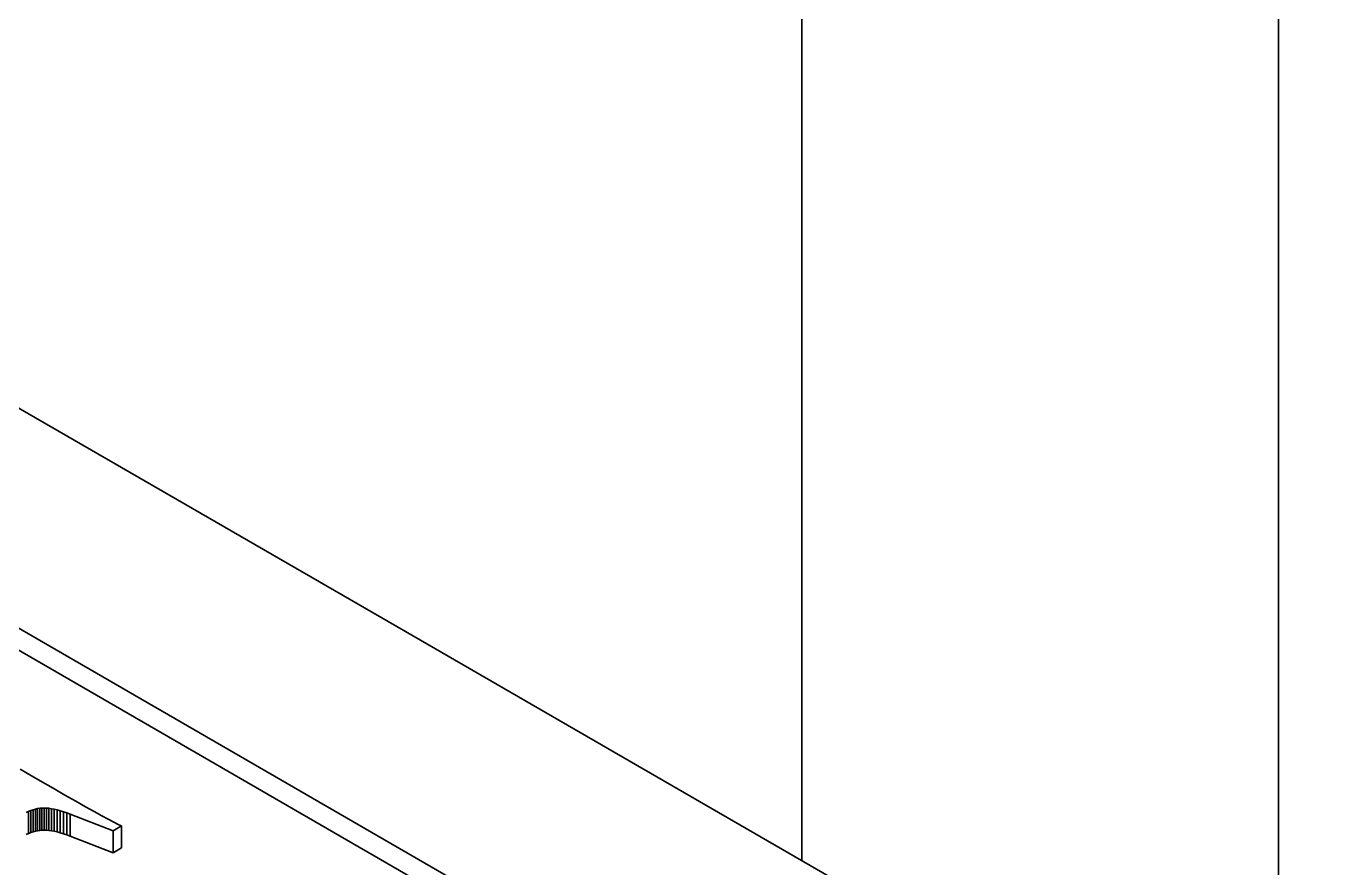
# Model space of a CAD drawing. Header units: millimetres. Extents: x -148 to 148, y -105 to 105.
# Drawn here: x 37.818 to 42.675, y 21.006 to 24.125 of the extents above; entities that cross this region are included whole.
import ezdxf

# ---------------------------------------------------------------- set-up
doc = ezdxf.new("R2010")
doc.units = ezdxf.units.MM
doc.layers.add('粗实线层', color=7, linetype='Continuous', lineweight=35)

msp = doc.modelspace()

# ---------------------------------------------------------------- linework, layer by layer
at = {"layer": '粗实线层', "color": 7, "lineweight": 35, "ltscale": 0.1633}
for p, q in [((40.6954, 27.5642), (40.6954, 21.0322)), ((42.4632, 26.5436), (42.4632, 20.0116))]:
    msp.add_line(p, q, dxfattribs=at)
at = {"layer": '粗实线层', "color": 7, "lineweight": 35, "ltscale": 0.122475}
msp.add_line((35.0386, 24.2982), (39.2812, 21.8487), dxfattribs=at)
at = {"layer": '粗实线层', "color": 7, "lineweight": 35, "ltscale": 0.236784}
for p, q in [((34.4729, 23.8083), (42.6753, 19.0726)), ((34.4729, 23.7267), (42.6753, 18.991))]:
    msp.add_line(p, q, dxfattribs=at)
at = {"layer": '粗实线层', "color": 7, "lineweight": 35, "ltscale": 0.122474}
msp.add_line((43.5239, 19.3992), (39.2812, 21.8487), dxfattribs=at)
at = {"layer": '粗实线层', "color": 7, "lineweight": 35, "ltscale": 0.001043}
msp.add_line((37.7957, 21.3711), (37.8318, 21.3501), dxfattribs=at)
at = {"layer": '粗实线层', "color": 7, "lineweight": 35, "ltscale": 0.001099}
msp.add_line((37.8318, 21.3501), (37.8698, 21.3281), dxfattribs=at)
at = {"layer": '粗实线层', "color": 7, "lineweight": 35, "ltscale": 0.001387}
msp.add_line((37.8698, 21.3281), (37.9179, 21.3004), dxfattribs=at)
at = {"layer": '粗实线层', "color": 7, "lineweight": 35, "ltscale": 0.00127}
msp.add_line((37.9179, 21.3004), (37.962, 21.2751), dxfattribs=at)
at = {"layer": '粗实线层', "color": 7, "lineweight": 35, "ltscale": 0.001154}
msp.add_line((37.962, 21.2751), (38.0021, 21.2523), dxfattribs=at)
at = {"layer": '粗实线层', "color": 7, "lineweight": 35, "ltscale": 0.000203196}
msp.add_line((37.8686, 21.226), (37.8606, 21.2247), dxfattribs=at)
at = {"layer": '粗实线层', "color": 7, "lineweight": 35, "ltscale": 0.000197495}
msp.add_line((37.8765, 21.2268), (37.8686, 21.226), dxfattribs=at)
at = {"layer": '粗实线层', "color": 7, "lineweight": 35, "ltscale": 0.002041}
for p, q in [((37.8686, 21.1443), (37.8686, 21.226)), ((37.8765, 21.1451), (37.8765, 21.2268)), ((37.8845, 21.1454), (37.8845, 21.227)), ((37.8931, 21.1451), (37.8931, 21.2268)), ((37.8268, 21.133), (37.8268, 21.2146)), ((37.8355, 21.1362), (37.8355, 21.2179)), ((37.844, 21.139), (37.844, 21.2207)), ((37.8524, 21.1413), (37.8524, 21.2229)), ((37.8606, 21.143), (37.8606, 21.2247)), ((37.9222, 21.1409), (37.9222, 21.2225)), ((37.933, 21.1384), (37.933, 21.22)), ((37.9444, 21.1353), (37.9444, 21.2169)), ((37.9563, 21.1316), (37.9563, 21.2133)), ((37.9817, 21.1227), (37.9817, 21.2043)), ((38.141, 21.0614), (38.141, 21.143)), ((38.1713, 21.0789), (38.1713, 21.1605))]:
    msp.add_line(p, q, dxfattribs=at)
at = {"layer": '粗实线层', "color": 7, "lineweight": 35, "ltscale": 0.000201139}
for p, q in [((37.8845, 21.227), (37.8765, 21.2268)), ((37.8845, 21.1454), (37.8765, 21.1451))]:
    msp.add_line(p, q, dxfattribs=at)
at = {"layer": '粗实线层', "color": 7, "lineweight": 35, "ltscale": 0.000215271}
for p, q in [((37.8931, 21.2268), (37.8845, 21.227)), ((37.8931, 21.1451), (37.8845, 21.1454))]:
    msp.add_line(p, q, dxfattribs=at)
at = {"layer": '粗实线层', "color": 7, "lineweight": 35, "ltscale": 0.000229841}
msp.add_line((37.9023, 21.2259), (37.8931, 21.2268), dxfattribs=at)
at = {"layer": '粗实线层', "color": 7, "lineweight": 35, "ltscale": 0.002042}
for p, q in [((37.9023, 21.1443), (37.9023, 21.2259)), ((37.912, 21.1428), (37.912, 21.2245)), ((37.9687, 21.1274), (37.9687, 21.2091))]:
    msp.add_line(p, q, dxfattribs=at)
at = {"layer": '粗实线层', "color": 7, "lineweight": 35, "ltscale": 0.00024514}
for p, q in [((37.912, 21.2245), (37.9023, 21.2259)), ((37.912, 21.1428), (37.9023, 21.1443))]:
    msp.add_line(p, q, dxfattribs=at)
at = {"layer": '粗实线层', "color": 7, "lineweight": 35, "ltscale": 0.001037}
msp.add_line((38.0021, 21.2523), (38.0382, 21.2319), dxfattribs=at)
at = {"layer": '粗实线层', "color": 7, "lineweight": 35, "ltscale": 0.000920328}
msp.add_line((38.0382, 21.2319), (38.0704, 21.2139), dxfattribs=at)
at = {"layer": '粗实线层', "color": 7, "lineweight": 35, "ltscale": 0.000241385}
msp.add_line((37.8268, 21.2146), (37.8179, 21.2109), dxfattribs=at)
at = {"layer": '粗实线层', "color": 7, "lineweight": 35, "ltscale": 0.000232257}
for p, q in [((37.8355, 21.2179), (37.8268, 21.2146)), ((37.8355, 21.1362), (37.8268, 21.133))]:
    msp.add_line(p, q, dxfattribs=at)
at = {"layer": '粗实线层', "color": 7, "lineweight": 35, "ltscale": 0.000224867}
for p, q in [((37.844, 21.2207), (37.8355, 21.2179)), ((37.844, 21.139), (37.8355, 21.1362))]:
    msp.add_line(p, q, dxfattribs=at)
at = {"layer": '粗实线层', "color": 7, "lineweight": 35, "ltscale": 0.000216635}
for p, q in [((37.8524, 21.2229), (37.844, 21.2207)), ((37.8524, 21.1413), (37.844, 21.139))]:
    msp.add_line(p, q, dxfattribs=at)
at = {"layer": '粗实线层', "color": 7, "lineweight": 35, "ltscale": 0.000209947}
for p, q in [((37.8606, 21.2247), (37.8524, 21.2229)), ((37.8606, 21.143), (37.8524, 21.1413))]:
    msp.add_line(p, q, dxfattribs=at)
at = {"layer": '粗实线层', "color": 7, "lineweight": 35, "ltscale": 0.000260654}
msp.add_line((37.9222, 21.2225), (37.912, 21.2245), dxfattribs=at)
at = {"layer": '粗实线层', "color": 7, "lineweight": 35, "ltscale": 0.000277405}
for p, q in [((37.933, 21.22), (37.9222, 21.2225)), ((37.933, 21.1384), (37.9222, 21.1409))]:
    msp.add_line(p, q, dxfattribs=at)
at = {"layer": '粗实线层', "color": 7, "lineweight": 35, "ltscale": 0.000294088}
for p, q in [((37.9444, 21.2169), (37.933, 21.22)), ((37.9444, 21.1353), (37.933, 21.1384))]:
    msp.add_line(p, q, dxfattribs=at)
at = {"layer": '粗实线层', "color": 7, "lineweight": 35, "ltscale": 0.000311089}
for p, q in [((37.9563, 21.2133), (37.9444, 21.2169)), ((37.9563, 21.1316), (37.9444, 21.1353))]:
    msp.add_line(p, q, dxfattribs=at)
at = {"layer": '粗实线层', "color": 7, "lineweight": 35, "ltscale": 0.000328119}
msp.add_line((37.9687, 21.2091), (37.9563, 21.2133), dxfattribs=at)
at = {"layer": '粗实线层', "color": 7, "lineweight": 35, "ltscale": 0.000346119}
msp.add_line((37.9817, 21.2043), (37.9687, 21.2091), dxfattribs=at)
at = {"layer": '粗实线层', "color": 7, "lineweight": 35, "ltscale": 0.004267}
for p, q in [((38.141, 21.143), (37.9817, 21.2043)), ((38.141, 21.0614), (37.9817, 21.1227))]:
    msp.add_line(p, q, dxfattribs=at)
at = {"layer": '粗实线层', "color": 7, "lineweight": 35, "ltscale": 0.000804172}
msp.add_line((38.0704, 21.2139), (38.0985, 21.1984), dxfattribs=at)
at = {"layer": '粗实线层', "color": 7, "lineweight": 35, "ltscale": 0.000687562}
msp.add_line((38.0985, 21.1984), (38.1227, 21.1853), dxfattribs=at)
at = {"layer": '粗实线层', "color": 7, "lineweight": 35, "ltscale": 0.000571133}
msp.add_line((38.1227, 21.1853), (38.1429, 21.1746), dxfattribs=at)
at = {"layer": '粗实线层', "color": 7, "lineweight": 35, "ltscale": 0.000241237}
msp.add_line((37.8268, 21.133), (37.8179, 21.1292), dxfattribs=at)
at = {"layer": '粗实线层', "color": 7, "lineweight": 35, "ltscale": 0.000203256}
msp.add_line((37.8686, 21.1443), (37.8606, 21.143), dxfattribs=at)
at = {"layer": '粗实线层', "color": 7, "lineweight": 35, "ltscale": 0.000197456}
msp.add_line((37.8765, 21.1451), (37.8686, 21.1443), dxfattribs=at)
at = {"layer": '粗实线层', "color": 7, "lineweight": 35, "ltscale": 0.000229877}
msp.add_line((37.9023, 21.1443), (37.8931, 21.1451), dxfattribs=at)
at = {"layer": '粗实线层', "color": 7, "lineweight": 35, "ltscale": 0.000260582}
msp.add_line((37.9222, 21.1409), (37.912, 21.1428), dxfattribs=at)
at = {"layer": '粗实线层', "color": 7, "lineweight": 35, "ltscale": 0.000328242}
msp.add_line((37.9687, 21.1274), (37.9563, 21.1316), dxfattribs=at)
at = {"layer": '粗实线层', "color": 7, "lineweight": 35, "ltscale": 0.000876055}
for p, q in [((38.1713, 21.1605), (38.141, 21.143)), ((38.1713, 21.0789), (38.141, 21.0614))]:
    msp.add_line(p, q, dxfattribs=at)
at = {"layer": '粗实线层', "color": 7, "lineweight": 35, "ltscale": 0.000454485}
msp.add_line((38.1429, 21.1746), (38.1591, 21.1664), dxfattribs=at)
at = {"layer": '粗实线层', "color": 7, "lineweight": 35, "ltscale": 0.000338707}
msp.add_line((38.1591, 21.1664), (38.1713, 21.1605), dxfattribs=at)
at = {"layer": '粗实线层', "color": 7, "lineweight": 35, "ltscale": 0.000345988}
msp.add_line((37.9817, 21.1227), (37.9687, 21.1274), dxfattribs=at)

doc.saveas('drawing.dxf')
